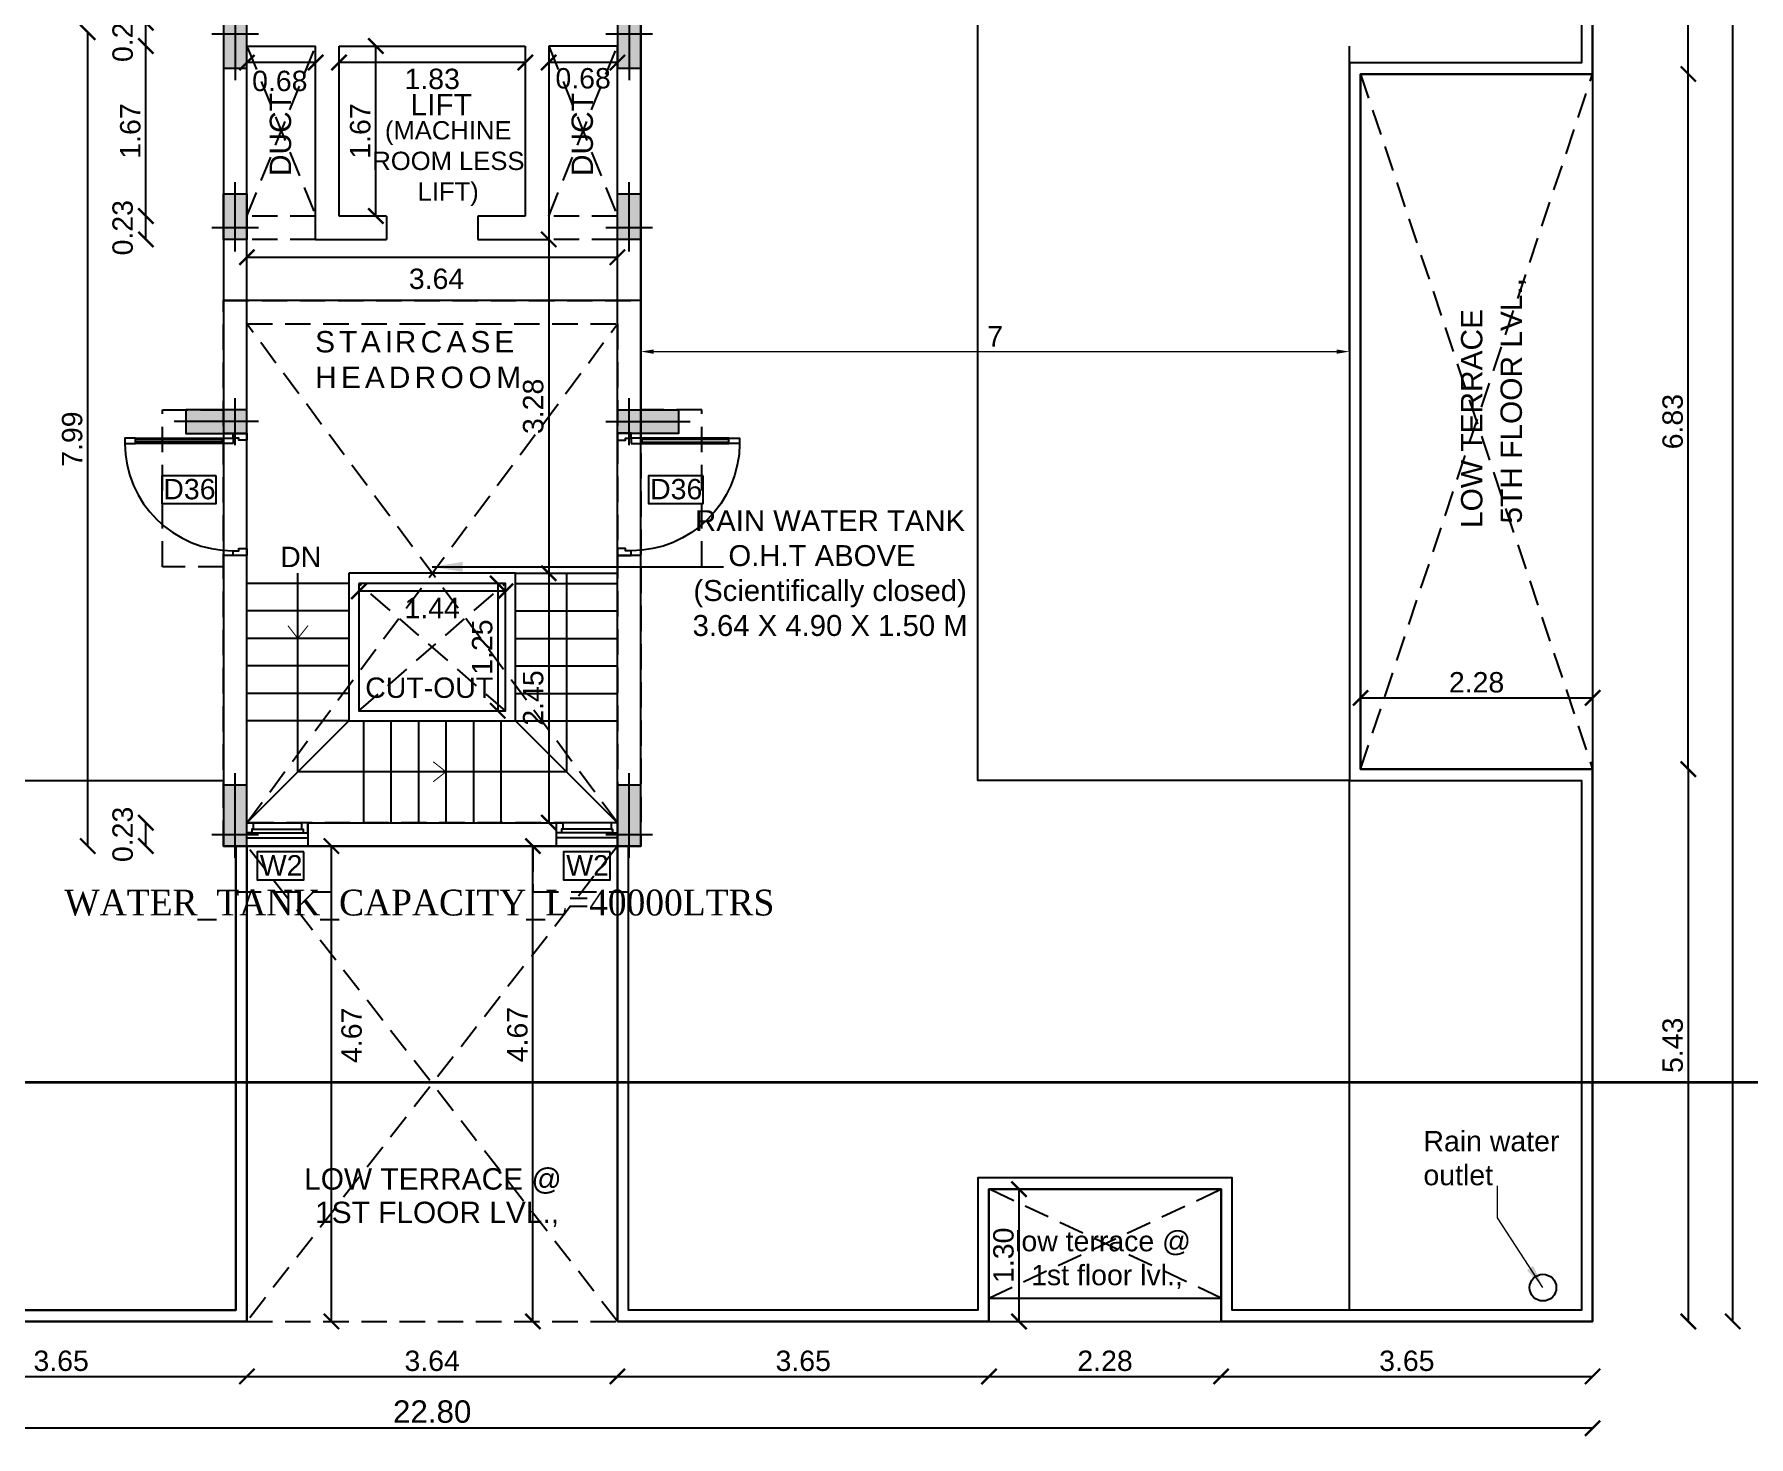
# Model space of a CAD drawing. Header units: metres. Extents: x 2130 to 3135, y 5414 to 5819.
# Drawn here: x 2944.64 to 2961.49, y 5612.15 to 5625.93 of the extents above; entities that cross this region are included whole.
import ezdxf
from ezdxf.enums import TextEntityAlignment as Align

# ---------------------------------------------------------------- set-up
doc = ezdxf.new("R2010")
doc.units = ezdxf.units.M
doc.header["$MEASUREMENT"] = 0
doc.header["$PDMODE"] = 34
doc.linetypes.add('HIDDEN', pattern=[0.375, 0.25, -0.125])
doc.linetypes.add('PHANTOM2', pattern=[1.25, 0.625, -0.125, 0.125, -0.125, 0.125, -0.125])
doc.layers.get('0').update_dxf_attribs({"lineweight": 18})
doc.layers.get('Defpoints').update_dxf_attribs({"lineweight": 18})
for name, color, linetype in [('BLK_1_FLR_6_ROOF_AREA', 54, 'Continuous'), ('BLK_1_STAIR_HEADROOM', 55, 'Continuous'), ('BLK_1_TERRACESERVICE_UTILITYDISTANCE', 1, 'Continuous'), ('col', 1, 'Continuous'), ('DIM', 8, 'Continuous'), ('JD', 3, 'Continuous'), ('SOLAR_PANEL', 3, 'Continuous'), ('TANK', 172, 'HIDDEN'), ('WALL', 2, 'Continuous'), ('WATER_TANK_CALCULATION', 150, 'Continuous'), ('WIN', 5, 'Continuous')]:
    doc.layers.add(name, color=color, linetype=linetype)
doc.layers.add('text', color=7, linetype='Continuous', lineweight=25)
doc.styles.add('A1', font='arial.ttf')
doc.styles.add('ED', font='romantic.ttf', dxfattribs={"width": 0.96})
doc.styles.add('R1', font='arial.ttf')
doc.styles.get("Standard").update_dxf_attribs({"font": 'arial.ttf'})
doc.dimstyles.new('DIM-CMDA', dxfattribs={"dimtxt": 0.2, "dimasz": 0.15, "dimexe": 0.05, "dimexo": 0.0625, "dimgap": 0.05, "dimtad": 1, "dimzin": 1, "dimdsep": 46, "dimtxsty": 'R1', "dimblk": 'ARCHTICK', "dimcen": 0.09, "dimse1": 1, "dimse2": 1, "dimclrd": 8, "dimclre": 8, "dimadec": 0, "dimazin": 0, "dimtm": 1e-09, "dimtfac": 1, "dimtofl": 0, "dimtmove": 2, "dimatfit": 3, "dimfxl": 0, "dimtolj": 1, "dimtzin": 0, "dimlwd": -1, "dimlwe": -1, "dimarcsym": 0})
doc.dimstyles.get("Standard").update_dxf_attribs({"dimtxt": 0.2, "dimasz": 0.125, "dimexe": 3, "dimexo": 6, "dimgap": 0.05, "dimtad": 1, "dimdec": 1, "dimzin": 11, "dimdsep": 46, "dimtxsty": 'Standard', "dimcen": 2.5, "dimdle": 3, "dimclrd": 4, "dimclre": 8, "dimclrt": 1, "dimadec": 0, "dimazin": 0, "dimtfac": 0.5, "dimtdec": 1, "dimtix": 1, "dimtmove": 0, "dimatfit": 3, "dimfxl": 0, "dimlwd": 15, "dimarcsym": 0})

# ---------------------------------------------------------------- blocks, each defined once
blk = doc.blocks.new('A$C1E3E09E3')
at = {"layer": 'WIN'}
for p, q in [((0, 0.6), (0, 0)), ((0.05, 0.551), (0.05, 0.049)), ((0.087, 0.537), (0.087, 0.063)), ((0.15, 0.537), (0.15, 0.063))]:
    blk.add_line(p, q, dxfattribs=at)
at = {"layer": 'WIN', "color": 9}
for points in [[(0.05, 0.551), (0.05, 0.6), (0.15, 0.6), (0.15, 0.537), (0.087, 0.537), (0.087, 0.551), (0.05, 0.551)], [(0.05, 0.049), (0.05, 0), (0.15, 0), (0.15, 0.063), (0.087, 0.063), (0.087, 0.049), (0.05, 0.049)]]:
    blk.add_lwpolyline(points, dxfattribs=at)
blk = doc.blocks.new('230x600')
blk.add_hatch(color=0).paths.add_polyline_path([(1593.962, -175.039), (1594.192, -175.039), (1594.192, -175.639), (1593.962, -175.639)])
at = {"color": 0}
for p, q in [((1594.077, -174.924), (1594.077, -175.754)), ((1593.847, -175.154), (1594.307, -175.154))]:
    blk.add_line(p, q, dxfattribs=at)
blk.add_lwpolyline([(1593.962, -175.039), (1594.192, -175.039), (1594.192, -175.639), (1593.962, -175.639)], close=True, dxfattribs=at)
blk = doc.blocks.new('230x450')
blk.add_hatch(color=0).paths.add_polyline_path([(1594.873, -175.039), (1595.103, -175.039), (1595.103, -175.489), (1594.873, -175.489)])
at = {"color": 0}
for p, q in [((1594.988, -174.924), (1594.988, -175.604)), ((1594.758, -175.154), (1595.218, -175.154))]:
    blk.add_line(p, q, dxfattribs=at)
blk.add_lwpolyline([(1594.873, -175.039), (1595.103, -175.039), (1595.103, -175.489), (1594.873, -175.489)], close=True, dxfattribs=at)
blk = doc.blocks.new('A$C184E58E8')
for points in [[(825, 900), (825, 820), (865, 820), (865, 900)], [(825, 180), (825, 820), (865, 820), (865, 180)], [(835, 180), (835, 820), (855, 820), (855, 180)], [(825, 100), (825, 180), (865, 180), (865, 100)], [(35, 100), (35, 60), (50, 60), (50, 50), (50, 0), (0, 0), (0, 100)], [(865, 100), (900, 100), (900, 0), (850, 0), (850, 50), (850, 60), (865, 60)]]:
    blk.add_lwpolyline(points, close=True)
blk.add_arc((830, 105), 795, 90.3603, 180.3603)
blk = doc.blocks.new('MD')
at = {"layer": 'WIN'}
blk.add_line((-132.867, 1580.561), (-133.927, 1580.561), dxfattribs=at)
at = {"layer": 'WIN', "xscale": -0.0011777777776842, "yscale": 0.0011777777776842, "zscale": 0.0011777777776842}
blk.add_blockref('A$C184E58E8', (-132.867, 1580.561), dxfattribs=at)
blk = doc.blocks.new('_ArchTick')
at = {"color": 0, "linetype": 'ByBlock', "const_width": 0.15}
blk.add_lwpolyline([(-0.5, -0.5), (0.5, 0.5)], dxfattribs=at)
blk = doc.blocks.new('*D421')
at = {"layer": 'Defpoints', "color": 0}
for p in [(2946.732, 5614.036), (2943.082, 5613.937), (2946.732, 5612.747)]:
    blk.add_point(p, dxfattribs=at)
at = {"layer": 'DIM', "color": 8}
blk.add_line((2943.082, 5612.747), (2946.732, 5612.747), dxfattribs=at)
at = {"layer": 'DIM', "color": 8, "xscale": 0.15, "yscale": 0.15, "zscale": 0.15, "rotation": 180}
blk.add_blockref('_ArchTick', (2943.082, 5612.747), dxfattribs=at)
at = {"layer": 'DIM', "color": 8, "xscale": 0.15, "yscale": 0.15, "zscale": 0.15}
blk.add_blockref('_ArchTick', (2946.732, 5612.747), dxfattribs=at)
at = {"layer": 'DIM', "color": 4, "insert": (2944.907, 5612.899), "char_height": 0.2, "attachment_point": 5, "style": 'R1'}
blk.add_mtext('\\A1;3.65', dxfattribs=at)
blk = doc.blocks.new('*D422')
at = {"layer": 'Defpoints', "color": 0}
for p in [(2950.372, 5614.129), (2946.732, 5614.036), (2950.372, 5612.747)]:
    blk.add_point(p, dxfattribs=at)
at = {"layer": 'DIM', "color": 8}
blk.add_line((2946.732, 5612.747), (2950.372, 5612.747), dxfattribs=at)
at = {"layer": 'DIM', "color": 8, "xscale": 0.15, "yscale": 0.15, "zscale": 0.15, "rotation": 180}
blk.add_blockref('_ArchTick', (2946.732, 5612.747), dxfattribs=at)
at = {"layer": 'DIM', "color": 8, "xscale": 0.15, "yscale": 0.15, "zscale": 0.15}
blk.add_blockref('_ArchTick', (2950.372, 5612.747), dxfattribs=at)
at = {"layer": 'DIM', "color": 4, "insert": (2948.552, 5612.899), "char_height": 0.2, "attachment_point": 5, "style": 'R1'}
blk.add_mtext('\\A1;3.64', dxfattribs=at)
blk = doc.blocks.new('*D423')
at = {"layer": 'Defpoints', "color": 0}
for p in [(2950.372, 5614.129), (2954.022, 5613.824), (2954.022, 5612.747)]:
    blk.add_point(p, dxfattribs=at)
at = {"layer": 'DIM', "color": 8}
blk.add_line((2950.372, 5612.747), (2954.022, 5612.747), dxfattribs=at)
at = {"layer": 'DIM', "color": 8, "xscale": 0.15, "yscale": 0.15, "zscale": 0.15, "rotation": 180}
blk.add_blockref('_ArchTick', (2950.372, 5612.747), dxfattribs=at)
at = {"layer": 'DIM', "color": 8, "xscale": 0.15, "yscale": 0.15, "zscale": 0.15}
blk.add_blockref('_ArchTick', (2954.022, 5612.747), dxfattribs=at)
at = {"layer": 'DIM', "color": 4, "insert": (2952.197, 5612.899), "char_height": 0.2, "attachment_point": 5, "style": 'R1'}
blk.add_mtext('\\A1;3.65', dxfattribs=at)
blk = doc.blocks.new('*D424')
at = {"layer": 'Defpoints', "color": 0}
for p in [(2954.022, 5613.824), (2956.302, 5613.765), (2956.302, 5612.747)]:
    blk.add_point(p, dxfattribs=at)
at = {"layer": 'DIM', "color": 8}
blk.add_line((2954.022, 5612.747), (2956.302, 5612.747), dxfattribs=at)
at = {"layer": 'DIM', "color": 8, "xscale": 0.15, "yscale": 0.15, "zscale": 0.15, "rotation": 180}
blk.add_blockref('_ArchTick', (2954.022, 5612.747), dxfattribs=at)
at = {"layer": 'DIM', "color": 8, "xscale": 0.15, "yscale": 0.15, "zscale": 0.15}
blk.add_blockref('_ArchTick', (2956.302, 5612.747), dxfattribs=at)
at = {"layer": 'DIM', "color": 4, "insert": (2955.162, 5612.899), "char_height": 0.2, "attachment_point": 5, "style": 'R1'}
blk.add_mtext('\\A1;2.28', dxfattribs=at)
blk = doc.blocks.new('*D425')
at = {"layer": 'Defpoints', "color": 0}
for p in [(2959.952, 5613.808), (2956.302, 5613.765), (2959.952, 5612.747)]:
    blk.add_point(p, dxfattribs=at)
at = {"layer": 'DIM', "color": 8}
blk.add_line((2956.302, 5612.747), (2959.952, 5612.747), dxfattribs=at)
at = {"layer": 'DIM', "color": 8, "xscale": 0.15, "yscale": 0.15, "zscale": 0.15, "rotation": 180}
blk.add_blockref('_ArchTick', (2956.302, 5612.747), dxfattribs=at)
at = {"layer": 'DIM', "color": 8, "xscale": 0.15, "yscale": 0.15, "zscale": 0.15}
blk.add_blockref('_ArchTick', (2959.952, 5612.747), dxfattribs=at)
at = {"layer": 'DIM', "color": 4, "insert": (2958.127, 5612.899), "char_height": 0.2, "attachment_point": 5, "style": 'R1'}
blk.add_mtext('\\A1;3.65', dxfattribs=at)
blk = doc.blocks.new('*D426')
at = {"layer": 'Defpoints', "color": 0}
for p in [(2937.152, 5614.032), (2959.952, 5613.808), (2937.152, 5612.237)]:
    blk.add_point(p, dxfattribs=at)
at = {"layer": 'DIM', "color": 8}
blk.add_line((2959.952, 5612.237), (2937.152, 5612.237), dxfattribs=at)
at = {"layer": 'DIM', "color": 8, "xscale": 0.15, "yscale": 0.15, "zscale": 0.15, "rotation": 180}
blk.add_blockref('_ArchTick', (2937.152, 5612.237), dxfattribs=at)
at = {"layer": 'DIM', "color": 8, "xscale": 0.15, "yscale": 0.15, "zscale": 0.15}
blk.add_blockref('_ArchTick', (2959.952, 5612.237), dxfattribs=at)
at = {"layer": 'DIM', "color": 2, "insert": (2948.552, 5612.4), "char_height": 0.22, "attachment_point": 5, "style": 'R1'}
blk.add_mtext('\\A1;22.80', dxfattribs=at)
blk = doc.blocks.new('*D431')
at = {"layer": 'Defpoints', "color": 0}
for p in [(2947.562, 5617.957), (2947.814, 5617.957), (2947.814, 5613.287)]:
    blk.add_point(p, dxfattribs=at)
at = {"layer": 'DIM', "color": 8}
blk.add_line((2947.562, 5613.287), (2947.562, 5617.957), dxfattribs=at)
at = {"layer": 'DIM', "color": 8, "xscale": 0.15, "yscale": 0.15, "zscale": 0.15}
for p, rotation in [((2947.562, 5617.957), 90), ((2947.562, 5613.287), 270)]:
    blk.add_blockref('_ArchTick', p, dxfattribs=dict(at, rotation=rotation))
at = {"layer": 'DIM', "color": 0, "insert": (2947.761, 5616.098), "char_height": 0.2, "attachment_point": 5, "rotation": 90, "style": 'R1'}
blk.add_mtext('\\A1;4.67', dxfattribs=at)
blk = doc.blocks.new('*D432')
at = {"layer": 'Defpoints', "color": 0}
for p in [(2949.25, 5617.957), (2949.542, 5617.957), (2950.98, 5613.287)]:
    blk.add_point(p, dxfattribs=at)
at = {"layer": 'DIM', "color": 8}
blk.add_line((2949.542, 5613.287), (2949.542, 5617.957), dxfattribs=at)
at = {"layer": 'DIM', "color": 8, "xscale": 0.15, "yscale": 0.15, "zscale": 0.15}
for p, rotation in [((2949.542, 5617.957), 90), ((2949.542, 5613.287), 270)]:
    blk.add_blockref('_ArchTick', p, dxfattribs=dict(at, rotation=rotation))
at = {"layer": 'DIM', "color": 0, "insert": (2949.39, 5616.105), "char_height": 0.2, "attachment_point": 5, "rotation": 90, "style": 'R1'}
blk.add_mtext('\\A1;4.67', dxfattribs=at)
blk = doc.blocks.new('*D445')
at = {"layer": 'Defpoints', "color": 0}
for p in [(2958.987, 5618.712), (2959.345, 5613.287), (2960.892, 5613.287)]:
    blk.add_point(p, dxfattribs=at)
at = {"layer": 'DIM', "color": 8}
blk.add_line((2960.892, 5618.712), (2960.892, 5613.287), dxfattribs=at)
at = {"layer": 'DIM', "color": 8, "xscale": 0.15, "yscale": 0.15, "zscale": 0.15}
for p, rotation in [((2960.892, 5618.712), 90), ((2960.892, 5613.287), 270)]:
    blk.add_blockref('_ArchTick', p, dxfattribs=dict(at, rotation=rotation))
at = {"layer": 'DIM', "color": 4, "insert": (2960.739, 5616), "char_height": 0.2, "attachment_point": 5, "rotation": 90, "style": 'R1'}
blk.add_mtext('\\A1;5.43', dxfattribs=at)
blk = doc.blocks.new('*D446')
at = {"layer": 'Defpoints', "color": 0}
for p in [(2959.248, 5649.267), (2961.329, 5649.267), (2959.345, 5613.287)]:
    blk.add_point(p, dxfattribs=at)
at = {"layer": 'DIM', "color": 8}
blk.add_line((2961.329, 5613.287), (2961.329, 5649.267), dxfattribs=at)
at = {"layer": 'DIM', "color": 8, "xscale": 0.15, "yscale": 0.15, "zscale": 0.15}
for p, rotation in [((2961.329, 5649.267), 90), ((2961.329, 5613.287), 270)]:
    blk.add_blockref('_ArchTick', p, dxfattribs=dict(at, rotation=rotation))
at = {"layer": 'DIM', "color": 2, "insert": (2961.167, 5631.277), "char_height": 0.22, "attachment_point": 5, "rotation": 90, "style": 'R1'}
blk.add_mtext('\\A1;35.98', dxfattribs=at)
blk = doc.blocks.new('*D447')
at = {"layer": 'Defpoints', "color": 0}
for p in [(2959.284, 5625.542), (2960.892, 5625.542), (2958.987, 5618.712)]:
    blk.add_point(p, dxfattribs=at)
at = {"layer": 'DIM', "color": 8}
blk.add_line((2960.892, 5618.712), (2960.892, 5625.542), dxfattribs=at)
at = {"layer": 'DIM', "color": 8, "xscale": 0.15, "yscale": 0.15, "zscale": 0.15}
for p, rotation in [((2960.892, 5625.542), 90), ((2960.892, 5618.712), 270)]:
    blk.add_blockref('_ArchTick', p, dxfattribs=dict(at, rotation=rotation))
at = {"layer": 'DIM', "color": 4, "insert": (2960.739, 5622.127), "char_height": 0.2, "attachment_point": 5, "rotation": 90, "style": 'R1'}
blk.add_mtext('\\A1;6.83', dxfattribs=at)
blk = doc.blocks.new('*D448')
at = {"layer": 'Defpoints', "color": 0}
for p in [(2957.449, 5630.667), (2960.892, 5630.667), (2959.136, 5625.542)]:
    blk.add_point(p, dxfattribs=at)
at = {"layer": 'DIM', "color": 8}
blk.add_line((2960.892, 5625.542), (2960.892, 5630.667), dxfattribs=at)
at = {"layer": 'DIM', "color": 8, "xscale": 0.15, "yscale": 0.15, "zscale": 0.15}
for p, rotation in [((2960.892, 5630.667), 90), ((2960.892, 5625.542), 270)]:
    blk.add_blockref('_ArchTick', p, dxfattribs=dict(at, rotation=rotation))
at = {"layer": 'DIM', "color": 4, "insert": (2960.739, 5628.105), "char_height": 0.2, "attachment_point": 5, "rotation": 90, "style": 'R1'}
blk.add_mtext('\\A1;5.13', dxfattribs=at)
blk = doc.blocks.new('*D454')
at = {"layer": 'Defpoints', "color": 0}
for p in [(2954.197, 5614.587), (2954.317, 5614.587), (2954.197, 5613.287)]:
    blk.add_point(p, dxfattribs=at)
at = {"layer": 'DIM', "color": 8}
blk.add_line((2954.317, 5613.287), (2954.317, 5614.587), dxfattribs=at)
at = {"layer": 'DIM', "color": 8, "xscale": 0.15, "yscale": 0.15, "zscale": 0.15}
for p, rotation in [((2954.317, 5614.587), 90), ((2954.317, 5613.287), 270)]:
    blk.add_blockref('_ArchTick', p, dxfattribs=dict(at, rotation=rotation))
at = {"layer": 'DIM', "color": 0, "insert": (2954.165, 5613.937), "char_height": 0.2, "attachment_point": 5, "rotation": 90, "style": 'R1'}
blk.add_mtext('\\A1;1.30', dxfattribs=at)
blk = doc.blocks.new('*D730')
at = {"layer": 'Defpoints', "color": 0}
for p in [(2959.952, 5619.413), (2957.672, 5618.712), (2959.952, 5618.712)]:
    blk.add_point(p, dxfattribs=at)
at = {"layer": 'DIM', "color": 8}
blk.add_line((2957.672, 5619.413), (2959.952, 5619.413), dxfattribs=at)
at = {"layer": 'DIM', "color": 8, "xscale": 0.15, "yscale": 0.15, "zscale": 0.15, "rotation": 180}
blk.add_blockref('_ArchTick', (2957.672, 5619.413), dxfattribs=at)
at = {"layer": 'DIM', "color": 8, "xscale": 0.15, "yscale": 0.15, "zscale": 0.15}
blk.add_blockref('_ArchTick', (2959.952, 5619.413), dxfattribs=at)
at = {"layer": 'DIM', "color": 0, "insert": (2958.812, 5619.565), "char_height": 0.2, "attachment_point": 5, "style": 'R1'}
blk.add_mtext('\\A1;2.28', dxfattribs=at)
blk = doc.blocks.new('*D464')
at = {"layer": 'Defpoints', "color": 0}
for p in [(2947.637, 5625.817), (2949.467, 5625.817), (2947.637, 5625.655)]:
    blk.add_point(p, dxfattribs=at)
at = {"layer": 'DIM', "color": 8}
blk.add_line((2949.467, 5625.655), (2947.637, 5625.655), dxfattribs=at)
at = {"layer": 'DIM', "color": 8, "xscale": 0.15, "yscale": 0.15, "zscale": 0.15, "rotation": 180}
blk.add_blockref('_ArchTick', (2947.637, 5625.655), dxfattribs=at)
at = {"layer": 'DIM', "color": 8, "xscale": 0.15, "yscale": 0.15, "zscale": 0.15}
blk.add_blockref('_ArchTick', (2949.467, 5625.655), dxfattribs=at)
at = {"layer": 'DIM', "color": 0, "insert": (2948.552, 5625.493), "char_height": 0.2, "attachment_point": 5, "style": 'R1'}
blk.add_mtext('\\A1;1.83', dxfattribs=at)
blk = doc.blocks.new('*D465')
at = {"layer": 'Defpoints', "color": 0}
for p in [(2946.732, 5625.817), (2947.407, 5625.817), (2946.732, 5625.655)]:
    blk.add_point(p, dxfattribs=at)
at = {"layer": 'DIM', "color": 8}
blk.add_line((2947.407, 5625.655), (2946.732, 5625.655), dxfattribs=at)
at = {"layer": 'DIM', "color": 8, "xscale": 0.15, "yscale": 0.15, "zscale": 0.15, "rotation": 180}
blk.add_blockref('_ArchTick', (2946.732, 5625.655), dxfattribs=at)
at = {"layer": 'DIM', "color": 8, "xscale": 0.15, "yscale": 0.15, "zscale": 0.15}
blk.add_blockref('_ArchTick', (2947.407, 5625.655), dxfattribs=at)
at = {"layer": 'DIM', "color": 0, "insert": (2947.055, 5625.473), "char_height": 0.2, "attachment_point": 5, "style": 'R1'}
blk.add_mtext('\\A1;0.68', dxfattribs=at)
blk = doc.blocks.new('*D466')
at = {"layer": 'Defpoints', "color": 0}
for p in [(2947.637, 5625.817), (2947.998, 5625.817), (2947.637, 5624.147)]:
    blk.add_point(p, dxfattribs=at)
at = {"layer": 'DIM', "color": 8}
blk.add_line((2947.998, 5624.147), (2947.998, 5625.817), dxfattribs=at)
at = {"layer": 'DIM', "color": 8, "xscale": 0.15, "yscale": 0.15, "zscale": 0.15}
for p, rotation in [((2947.998, 5625.817), 90), ((2947.998, 5624.147), 270)]:
    blk.add_blockref('_ArchTick', p, dxfattribs=dict(at, rotation=rotation))
at = {"layer": 'DIM', "color": 0, "insert": (2947.846, 5624.982), "char_height": 0.2, "attachment_point": 5, "rotation": 90, "style": 'R1'}
blk.add_mtext('\\A1;1.67', dxfattribs=at)
blk = doc.blocks.new('*D467')
at = {"layer": 'Defpoints', "color": 0}
for p in [(2949.697, 5625.817), (2950.372, 5625.817), (2949.697, 5625.655)]:
    blk.add_point(p, dxfattribs=at)
at = {"layer": 'DIM', "color": 8}
blk.add_line((2950.372, 5625.655), (2949.697, 5625.655), dxfattribs=at)
at = {"layer": 'DIM', "color": 8, "xscale": 0.15, "yscale": 0.15, "zscale": 0.15, "rotation": 180}
blk.add_blockref('_ArchTick', (2949.697, 5625.655), dxfattribs=at)
at = {"layer": 'DIM', "color": 8, "xscale": 0.15, "yscale": 0.15, "zscale": 0.15}
blk.add_blockref('_ArchTick', (2950.372, 5625.655), dxfattribs=at)
at = {"layer": 'DIM', "color": 0, "insert": (2950.035, 5625.499), "char_height": 0.2, "attachment_point": 5, "style": 'R1'}
blk.add_mtext('\\A1;0.68', dxfattribs=at)
blk = doc.blocks.new('*D468')
at = {"layer": 'Defpoints', "color": 0}
for p in [(2950.372, 5623.742), (2946.732, 5623.613), (2950.372, 5623.573)]:
    blk.add_point(p, dxfattribs=at)
at = {"layer": 'DIM', "color": 8}
blk.add_line((2946.732, 5623.742), (2950.372, 5623.742), dxfattribs=at)
at = {"layer": 'DIM', "color": 8, "xscale": 0.15, "yscale": 0.15, "zscale": 0.15, "rotation": 180}
blk.add_blockref('_ArchTick', (2946.732, 5623.742), dxfattribs=at)
at = {"layer": 'DIM', "color": 8, "xscale": 0.15, "yscale": 0.15, "zscale": 0.15}
blk.add_blockref('_ArchTick', (2950.372, 5623.742), dxfattribs=at)
at = {"layer": 'DIM', "color": 0, "insert": (2948.595, 5623.529), "char_height": 0.2, "attachment_point": 5, "style": 'R1'}
blk.add_mtext('\\A1;3.64', dxfattribs=at)
blk = doc.blocks.new('*D469')
at = {"layer": 'Defpoints', "color": 0}
for p in [(2949.35, 5623.917), (2949.35, 5620.637), (2949.697, 5620.637)]:
    blk.add_point(p, dxfattribs=at)
at = {"layer": 'DIM', "color": 8}
blk.add_line((2949.697, 5623.917), (2949.697, 5620.637), dxfattribs=at)
at = {"layer": 'DIM', "color": 8, "xscale": 0.15, "yscale": 0.15, "zscale": 0.15}
for p, rotation in [((2949.697, 5623.917), 90), ((2949.697, 5620.637), 270)]:
    blk.add_blockref('_ArchTick', p, dxfattribs=dict(at, rotation=rotation))
at = {"layer": 'DIM', "color": 0, "insert": (2949.545, 5622.277), "char_height": 0.2, "attachment_point": 5, "rotation": 90, "style": 'R1'}
blk.add_mtext('\\A1;3.28', dxfattribs=at)
blk = doc.blocks.new('*D470')
at = {"layer": 'Defpoints', "color": 0}
for p in [(2949.372, 5620.637), (2949.372, 5618.187), (2949.697, 5618.187)]:
    blk.add_point(p, dxfattribs=at)
at = {"layer": 'DIM', "color": 8}
blk.add_line((2949.697, 5620.637), (2949.697, 5618.187), dxfattribs=at)
at = {"layer": 'DIM', "color": 8, "xscale": 0.15, "yscale": 0.15, "zscale": 0.15}
for p, rotation in [((2949.697, 5620.637), 90), ((2949.697, 5618.187), 270)]:
    blk.add_blockref('_ArchTick', p, dxfattribs=dict(at, rotation=rotation))
at = {"layer": 'DIM', "color": 0, "insert": (2949.545, 5619.412), "char_height": 0.2, "attachment_point": 5, "rotation": 90, "style": 'R1'}
blk.add_mtext('\\A1;2.45', dxfattribs=at)
blk = doc.blocks.new('*D471')
at = {"layer": 'Defpoints', "color": 0}
for p in [(2947.832, 5620.537), (2949.272, 5620.537), (2947.832, 5620.46)]:
    blk.add_point(p, dxfattribs=at)
at = {"layer": 'DIM', "color": 8}
blk.add_line((2949.272, 5620.46), (2947.832, 5620.46), dxfattribs=at)
at = {"layer": 'DIM', "color": 8, "xscale": 0.15, "yscale": 0.15, "zscale": 0.15, "rotation": 180}
blk.add_blockref('_ArchTick', (2947.832, 5620.46), dxfattribs=at)
at = {"layer": 'DIM', "color": 8, "xscale": 0.15, "yscale": 0.15, "zscale": 0.15}
blk.add_blockref('_ArchTick', (2949.272, 5620.46), dxfattribs=at)
at = {"layer": 'DIM', "color": 0, "insert": (2948.552, 5620.296), "char_height": 0.2, "attachment_point": 5, "style": 'R1'}
blk.add_mtext('\\A1;1.44', dxfattribs=at)
blk = doc.blocks.new('*D472')
at = {"layer": 'Defpoints', "color": 0}
for p in [(2949.272, 5620.537), (2949.196, 5619.287), (2949.272, 5619.287)]:
    blk.add_point(p, dxfattribs=at)
at = {"layer": 'DIM', "color": 8}
blk.add_line((2949.196, 5620.537), (2949.196, 5619.287), dxfattribs=at)
at = {"layer": 'DIM', "color": 8, "xscale": 0.15, "yscale": 0.15, "zscale": 0.15}
for p, rotation in [((2949.196, 5620.537), 90), ((2949.196, 5619.287), 270)]:
    blk.add_blockref('_ArchTick', p, dxfattribs=dict(at, rotation=rotation))
at = {"layer": 'DIM', "color": 0, "insert": (2949.044, 5619.912), "char_height": 0.2, "attachment_point": 5, "rotation": 90, "style": 'R1'}
blk.add_mtext('\\A1;1.25', dxfattribs=at)
blk = doc.blocks.new('*D746')
at = {"layer": 'Defpoints', "color": 0}
for p in [(2945.739, 5618.187), (2948.042, 5618.187), (2948.042, 5617.957)]:
    blk.add_point(p, dxfattribs=at)
at = {"layer": 'DIM', "color": 8}
blk.add_line((2945.739, 5617.957), (2945.739, 5618.187), dxfattribs=at)
at = {"layer": 'DIM', "color": 8, "xscale": 0.15, "yscale": 0.15, "zscale": 0.15}
for p, rotation in [((2945.739, 5618.187), 90), ((2945.739, 5617.957), 270)]:
    blk.add_blockref('_ArchTick', p, dxfattribs=dict(at, rotation=rotation))
at = {"layer": 'DIM', "color": 0, "insert": (2945.512, 5618.072), "char_height": 0.2, "attachment_point": 5, "rotation": 90, "style": 'R1'}
blk.add_mtext('\\A1;0.23', dxfattribs=at)
blk = doc.blocks.new('*D747')
at = {"layer": 'Defpoints', "color": 0}
for p in [(2945.739, 5624.147), (2947.805, 5624.147), (2947.808, 5623.917)]:
    blk.add_point(p, dxfattribs=at)
at = {"layer": 'DIM', "color": 8}
blk.add_line((2945.739, 5623.917), (2945.739, 5624.147), dxfattribs=at)
at = {"layer": 'DIM', "color": 8, "xscale": 0.15, "yscale": 0.15, "zscale": 0.15}
for p, rotation in [((2945.739, 5624.147), 90), ((2945.739, 5623.917), 270)]:
    blk.add_blockref('_ArchTick', p, dxfattribs=dict(at, rotation=rotation))
at = {"layer": 'DIM', "color": 0, "insert": (2945.512, 5624.032), "char_height": 0.2, "attachment_point": 5, "rotation": 90, "style": 'R1'}
blk.add_mtext('\\A1;0.23', dxfattribs=at)
blk = doc.blocks.new('*D748')
at = {"layer": 'Defpoints', "color": 0}
for p in [(2945.739, 5625.817), (2947.804, 5625.817), (2947.805, 5624.147)]:
    blk.add_point(p, dxfattribs=at)
at = {"layer": 'DIM', "color": 8}
blk.add_line((2945.739, 5624.147), (2945.739, 5625.817), dxfattribs=at)
at = {"layer": 'DIM', "color": 8, "xscale": 0.15, "yscale": 0.15, "zscale": 0.15}
for p, rotation in [((2945.739, 5625.817), 90), ((2945.739, 5624.147), 270)]:
    blk.add_blockref('_ArchTick', p, dxfattribs=dict(at, rotation=rotation))
at = {"layer": 'DIM', "color": 0, "insert": (2945.587, 5624.982), "char_height": 0.2, "attachment_point": 5, "rotation": 90, "style": 'R1'}
blk.add_mtext('\\A1;1.67', dxfattribs=at)
blk = doc.blocks.new('*D749')
at = {"layer": 'Defpoints', "color": 0}
for p in [(2945.739, 5626.047), (2947.8, 5626.047), (2947.804, 5625.817)]:
    blk.add_point(p, dxfattribs=at)
at = {"layer": 'DIM', "color": 8}
blk.add_line((2945.739, 5625.817), (2945.739, 5626.047), dxfattribs=at)
at = {"layer": 'DIM', "color": 8, "xscale": 0.15, "yscale": 0.15, "zscale": 0.15}
for p, rotation in [((2945.739, 5626.047), 90), ((2945.739, 5625.817), 270)]:
    blk.add_blockref('_ArchTick', p, dxfattribs=dict(at, rotation=rotation))
at = {"layer": 'DIM', "color": 0, "insert": (2945.512, 5625.932), "char_height": 0.2, "attachment_point": 5, "rotation": 90, "style": 'R1'}
blk.add_mtext('\\A1;0.23', dxfattribs=at)
blk = doc.blocks.new('*D781')
at = {"layer": 'Defpoints', "color": 0}
for p in [(2945.168, 5625.952), (2948.871, 5625.952), (2948.871, 5617.957)]:
    blk.add_point(p, dxfattribs=at)
at = {"layer": 'DIM', "color": 8}
blk.add_line((2945.168, 5617.957), (2945.168, 5625.952), dxfattribs=at)
at = {"layer": 'DIM', "color": 8, "xscale": 0.15, "yscale": 0.15, "zscale": 0.15}
for p, rotation in [((2945.168, 5625.952), 90), ((2945.168, 5617.957), 270)]:
    blk.add_blockref('_ArchTick', p, dxfattribs=dict(at, rotation=rotation))
at = {"layer": 'DIM', "color": 0, "insert": (2945.016, 5621.955), "char_height": 0.2, "attachment_point": 5, "rotation": 90, "style": 'R1'}
blk.add_mtext('\\A1;7.99', dxfattribs=at)
blk = doc.blocks.new('*D517')
at = {"layer": 'BLK_1_TERRACESERVICE_UTILITYDISTANCE', "color": 8, "lineweight": -2}
for p, q in [((2950.602, 5622.815), (2950.602, 5625.815)), ((2957.562, 5622.815), (2957.562, 5625.815))]:
    blk.add_line(p, q, dxfattribs=at)
at = {"layer": 'BLK_1_TERRACESERVICE_UTILITYDISTANCE', "color": 4, "lineweight": 15}
blk.add_line((2950.727, 5622.815), (2957.437, 5622.815), dxfattribs=at)
at = {"layer": 'BLK_1_TERRACESERVICE_UTILITYDISTANCE', "color": 4}
for points in [[(2950.727, 5622.836), (2950.727, 5622.794), (2950.602, 5622.815)], [(2957.437, 5622.836), (2957.437, 5622.794), (2957.562, 5622.815)]]:
    blk.add_solid(points, dxfattribs=at)
at = {"layer": 'Defpoints', "color": 0}
for p in [(2950.602, 5622.796), (2957.562, 5622.815), (2957.562, 5622.796)]:
    blk.add_point(p, dxfattribs=at)
at = {"layer": 'BLK_1_TERRACESERVICE_UTILITYDISTANCE', "color": 1, "insert": (2954.082, 5622.965), "char_height": 0.2, "attachment_point": 5}
blk.add_mtext('7', dxfattribs=at)

msp = doc.modelspace()

# ---------------------------------------------------------------- linework, layer by layer
at = {"layer": 'BLK_1_FLR_6_ROOF_AREA'}
msp.add_lwpolyline([(2959.952, 5637.012), (2959.952, 5631.887), (2956.302, 5631.887), (2956.302, 5632.887), (2954.022, 5632.887), (2954.022, 5629.667), (2956.302, 5629.667), (2956.302, 5630.667), (2959.952, 5630.667), (2959.952, 5625.542), (2957.672, 5625.542), (2957.672, 5618.712), (2959.952, 5618.712), (2959.952, 5613.287), (2956.302, 5613.287), (2956.302, 5614.587), (2954.022, 5614.587), (2954.022, 5613.287), (2950.372, 5613.287), (2950.372, 5617.957), (2946.732, 5617.957), (2946.732, 5613.287), (2943.082, 5613.287)], dxfattribs=at)
at = {"layer": 'BLK_1_STAIR_HEADROOM'}
msp.add_lwpolyline([(2946.502, 5617.957), (2950.602, 5617.957), (2950.602, 5626.047), (2946.502, 5626.047)], close=True, dxfattribs=at)
at = {"layer": 'JD', "color": 8}
for points in [[(2946.431, 5621.596), (2945.896, 5621.596), (2945.896, 5621.323), (2946.431, 5621.323)], [(2951.213, 5621.596), (2950.678, 5621.596), (2950.678, 5621.323), (2951.213, 5621.323)], [(2947.292, 5617.901), (2946.832, 5617.901), (2946.832, 5617.627), (2947.292, 5617.627)], [(2950.301, 5617.901), (2949.842, 5617.901), (2949.842, 5617.627), (2950.301, 5617.627)]]:
    msp.add_lwpolyline(points, close=True, dxfattribs=at)
at = {"layer": 'SOLAR_PANEL', "color": 3}
for points in [[(2957.562, 5618.602), (2953.912, 5618.602), (2953.912, 5629.557), (2956.412, 5629.557), (2956.412, 5630.557), (2959.842, 5630.557), (2959.842, 5625.652), (2957.562, 5625.652)], [(2946.622, 5613.397), (2943.192, 5613.397), (2943.192, 5614.697), (2940.692, 5614.697), (2940.692, 5613.397), (2937.262, 5613.397), (2937.262, 5618.602), (2946.502, 5618.602), (2946.502, 5617.957), (2946.622, 5617.957)], [(2959.842, 5613.397), (2957.562, 5613.397), (2957.562, 5618.602), (2959.842, 5618.602)]]:
    msp.add_lwpolyline(points, close=True, dxfattribs=at)
at = {"layer": 'TANK', "color": 8, "linetype": 'HIDDEN'}
for p, q in [((2946.732, 5618.187), (2950.372, 5623.087)), ((2950.372, 5618.187), (2946.732, 5623.087))]:
    msp.add_line(p, q, dxfattribs=at)
for points in [[(2950.602, 5617.957), (2946.502, 5617.957), (2946.502, 5623.317), (2950.602, 5623.317)], [(2950.372, 5618.187), (2946.732, 5618.187), (2946.732, 5623.087), (2950.372, 5623.087)]]:
    msp.add_lwpolyline(points, close=True, dxfattribs=at)
at = {"layer": 'text', "color": 7, "linetype": 'PHANTOM2', "const_width": 0.025}
msp.add_lwpolyline([(2961.82, 5616.523), (2961.82, 5615.637), (2935.353, 5615.637), (2935.353, 5616.523)], dxfattribs=at)
at = {"layer": 'WALL'}
for p, q in [((2946.502, 5626.047), (2946.502, 5622.012)), ((2946.732, 5625.817), (2947.407, 5625.817)), ((2946.732, 5622.012), (2946.732, 5625.815)), ((2947.407, 5623.917), (2947.407, 5625.817)), ((2947.637, 5625.817), (2949.467, 5625.817)), ((2947.637, 5624.147), (2947.637, 5625.817)), ((2949.467, 5625.817), (2949.467, 5624.147)), ((2949.467, 5624.147), (2949.002, 5624.147)), ((2946.732, 5622.012), (2946.502, 5622.012)), ((2950.602, 5622.012), (2950.372, 5622.012)), ((2946.502, 5620.812), (2946.502, 5617.957)), ((2946.732, 5620.812), (2946.502, 5620.812)), ((2946.732, 5617.957), (2946.732, 5620.812)), ((2950.602, 5620.812), (2950.372, 5620.812)), ((2950.372, 5617.957), (2950.372, 5620.812)), ((2946.732, 5617.957), (2946.502, 5617.957)), ((2950.372, 5617.957), (2950.602, 5617.957))]:
    msp.add_line(p, q, dxfattribs=at)
at = {"layer": 'WALL', "color": 2}
for p, q in [((2950.602, 5626.047), (2950.602, 5622.012)), ((2950.602, 5617.957), (2950.602, 5620.812)), ((2949.772, 5617.957), (2949.772, 5618.187)), ((2947.332, 5617.957), (2949.772, 5617.957))]:
    msp.add_line(p, q, dxfattribs=at)
at = {"layer": 'WALL', "color": 8, "linetype": 'HIDDEN'}
for p, q in [((2957.672, 5618.712), (2959.952, 5625.542)), ((2957.672, 5625.542), (2959.952, 5618.712)), ((2947.832, 5619.287), (2949.272, 5620.537)), ((2949.272, 5619.287), (2947.832, 5620.537)), ((2950.372, 5613.287), (2946.732, 5617.957)), ((2950.372, 5617.957), (2946.732, 5613.287)), ((2956.302, 5613.517), (2954.022, 5614.587)), ((2954.022, 5613.517), (2956.302, 5614.587)), ((2946.732, 5613.287), (2950.372, 5613.287))]:
    msp.add_line(p, q, dxfattribs=at)
at = {"layer": 'WALL', "color": 5}
msp.add_line((2959.952, 5625.542), (2959.952, 5618.712), dxfattribs=at)
at = {"layer": 'WALL', "color": 8}
for p, q in [((2954.022, 5613.517), (2956.302, 5613.517)), ((2954.022, 5613.287), (2956.302, 5613.287))]:
    msp.add_line(p, q, dxfattribs=at)
at = {"layer": 'WALL', "color": 1}
for points in [[(2946.612, 5640.432), (2939.542, 5640.432), (2939.542, 5636.902), (2937.262, 5636.902), (2937.262, 5631.997), (2940.692, 5631.997), (2940.692, 5632.997), (2943.192, 5632.997), (2943.192, 5629.557), (2940.692, 5629.557), (2940.692, 5630.557), (2937.262, 5630.557), (2937.262, 5625.652), (2939.542, 5625.652), (2939.542, 5618.602), (2937.262, 5618.602), (2937.262, 5613.397), (2940.692, 5613.397), (2940.692, 5614.697), (2943.192, 5614.697), (2943.192, 5613.397), (2946.622, 5613.397), (2946.622, 5617.957)], [(2937.152, 5637.012), (2937.152, 5631.887), (2940.802, 5631.887), (2940.802, 5632.887), (2943.082, 5632.887), (2943.082, 5629.667), (2940.802, 5629.667), (2940.802, 5630.667), (2937.152, 5630.667), (2937.152, 5625.542), (2939.432, 5625.542), (2939.432, 5618.712), (2937.152, 5618.712), (2937.152, 5613.287), (2940.802, 5613.287), (2940.802, 5614.587), (2943.082, 5614.587), (2943.082, 5613.287), (2946.732, 5613.287), (2946.732, 5617.957)], [(2950.372, 5617.957), (2950.372, 5613.287), (2954.022, 5613.287), (2954.022, 5614.587), (2956.302, 5614.587), (2956.302, 5613.287), (2959.952, 5613.287), (2959.952, 5618.712), (2957.672, 5618.712), (2957.672, 5625.542), (2959.952, 5625.542), (2959.952, 5630.667), (2956.302, 5630.667), (2956.302, 5629.667), (2954.022, 5629.667), (2954.022, 5632.887), (2956.302, 5632.887), (2956.302, 5631.887), (2959.952, 5631.887), (2959.952, 5637.012)], [(2959.842, 5636.902), (2959.842, 5631.997), (2956.412, 5631.997), (2956.412, 5632.997), (2953.912, 5632.997), (2953.912, 5629.557), (2956.412, 5629.557), (2956.412, 5630.557), (2959.842, 5630.557), (2959.842, 5625.652), (2957.562, 5625.652), (2957.562, 5618.602), (2959.842, 5618.602), (2959.842, 5613.397), (2956.412, 5613.397), (2956.412, 5614.697), (2953.912, 5614.697), (2953.912, 5613.397), (2950.482, 5613.397), (2950.482, 5617.957)]]:
    msp.add_lwpolyline(points, dxfattribs=at)
at = {"layer": 'WALL', "color": 8, "linetype": 'HIDDEN'}
for points in [[(2946.732, 5624.147), (2947.407, 5625.817)], [(2946.732, 5625.817), (2947.407, 5624.147)], [(2949.697, 5624.147), (2950.372, 5625.817)], [(2949.697, 5625.817), (2950.372, 5624.147)], [(2947.407, 5624.147), (2946.732, 5624.147)], [(2950.372, 5624.147), (2949.697, 5624.147)], [(2947.407, 5623.917), (2946.732, 5623.917)], [(2950.372, 5623.917), (2949.697, 5623.917)]]:
    msp.add_lwpolyline(points, dxfattribs=at)
at = {"layer": 'WALL'}
for points in [[(2949.697, 5625.817), (2949.697, 5623.917)], [(2950.372, 5622.012), (2950.372, 5625.817), (2949.697, 5625.817)], [(2948.102, 5624.147), (2947.637, 5624.147)], [(2948.102, 5624.147), (2948.102, 5623.917)], [(2949.002, 5624.147), (2949.002, 5623.917)], [(2947.407, 5623.917), (2948.102, 5623.917)], [(2949.002, 5623.917), (2949.697, 5623.917)]]:
    msp.add_lwpolyline(points, dxfattribs=at)
at = {"layer": 'WALL', "color": 2}
for points in [[(2947.332, 5618.187), (2949.772, 5618.187)], [(2947.332, 5618.187), (2947.332, 5617.957)]]:
    msp.add_lwpolyline(points, dxfattribs=at)
at = {"layer": 'WALL', "color": 4}
msp.add_lwpolyline([(2947.332, 5617.957), (2949.772, 5617.957)], dxfattribs=at)
at = {"layer": 'WATER_TANK_CALCULATION', "linetype": 'ByBlock'}
msp.add_lwpolyline([(2950.602, 5623.317), (2946.502, 5623.317), (2946.502, 5617.957), (2950.602, 5617.957)], close=True, dxfattribs=at)
at = {"layer": 'WIN'}
for p, q in [((2947.332, 5617.957), (2946.732, 5617.957)), ((2950.372, 5617.957), (2949.772, 5617.957))]:
    msp.add_line(p, q, dxfattribs=at)
at = {"layer": 'WIN', "linetype": 'HIDDEN'}
for points in [[(2946.502, 5620.702), (2946.502, 5620.702), (2945.902, 5620.702), (2945.902, 5622.242), (2946.502, 5622.242)], [(2950.602, 5620.702), (2950.602, 5620.702), (2951.202, 5620.702), (2951.202, 5622.242), (2950.602, 5622.242)], [(2946.622, 5617.957), (2946.622, 5617.957), (2946.622, 5617.507), (2947.562, 5617.507), (2947.562, 5617.957)], [(2949.542, 5617.957), (2949.542, 5617.957), (2949.542, 5617.507), (2950.482, 5617.507), (2950.482, 5617.957)]]:
    msp.add_lwpolyline(points, dxfattribs=at)
at = {"layer": 'WIN', "linetype": 'Continuous'}
for points in [[(2947.732, 5620.537), (2946.732, 5620.537)], [(2947.732, 5620.637), (2947.732, 5619.187), (2949.372, 5619.187), (2949.372, 5620.637), (2947.732, 5620.637)], [(2949.372, 5620.637), (2950.372, 5620.637)], [(2949.372, 5620.537), (2950.372, 5620.537)], [(2947.732, 5620.267), (2946.732, 5620.267)], [(2949.372, 5620.267), (2950.372, 5620.267)], [(2947.732, 5619.997), (2946.732, 5619.997)], [(2949.372, 5619.997), (2950.372, 5619.997)], [(2947.732, 5619.727), (2946.732, 5619.727)], [(2949.372, 5619.727), (2950.372, 5619.727)], [(2947.732, 5619.457), (2946.732, 5619.457)], [(2949.372, 5619.457), (2950.372, 5619.457)], [(2947.732, 5619.187), (2946.732, 5619.187)], [(2947.732, 5619.187), (2946.732, 5618.187)], [(2947.877, 5619.187), (2947.877, 5618.187)], [(2948.147, 5619.187), (2948.147, 5618.187)], [(2948.417, 5619.187), (2948.417, 5618.187)], [(2948.687, 5619.187), (2948.687, 5618.187)], [(2948.957, 5619.187), (2948.957, 5618.187)], [(2949.227, 5619.187), (2949.227, 5618.187)], [(2949.372, 5619.187), (2950.372, 5619.187)], [(2949.372, 5619.187), (2950.372, 5618.187)]]:
    msp.add_lwpolyline(points, dxfattribs=at)
at = {"layer": 'WIN'}
msp.add_lwpolyline([(2949.872, 5620.637), (2949.872, 5618.687), (2947.232, 5618.687), (2947.232, 5620.637)], dxfattribs=at)
at = {"layer": 'WIN', "linetype": 'Continuous'}
msp.add_lwpolyline([(2947.832, 5620.537), (2947.832, 5619.287), (2949.272, 5619.287), (2949.272, 5620.537)], close=True, dxfattribs=at)
at = {"layer": 'WIN', "const_width": 0.01}
for points in [[(2947.134, 5620.123), (2947.232, 5619.997), (2947.332, 5620.123)], [(2948.562, 5618.589), (2948.687, 5618.687), (2948.561, 5618.787)]]:
    msp.add_lwpolyline(points, dxfattribs=at)
at = {"layer": 'WIN', "color": 5}
msp.add_circle((2959.464, 5613.619), 0.131, dxfattribs=at)

# ---------------------------------------------------------------- block references
at = {"layer": 'col', "color": 3, "xscale": -1}
for p in [(4541.605, 5801.087), (4545.475, 5801.087)]:
    msp.add_blockref('230x450', p, dxfattribs=at)
at = {"layer": 'col', "color": 3, "rotation": 180}
for p in [(4541.605, 5448.876), (4545.475, 5448.876)]:
    msp.add_blockref('230x450', p, dxfattribs=at)
at = {"layer": 'col', "color": 4, "xscale": -1}
for p, rotation in [((3121.771, 4028.05), 270), ((1352.54, 5442.918), 180), ((1356.41, 5442.918), 180)]:
    msp.add_blockref('230x600', p, dxfattribs=dict(at, rotation=rotation))
at = {"layer": 'col', "color": 4, "rotation": 90}
msp.add_blockref('230x600', (2775.333, 4028.05), dxfattribs=at)
at = {"layer": 'WALL', "color": 6, "linetype": 'Continuous', "yscale": 1.132075471787969}
for p, xscale, zscale, rotation in [((4736.046, 5470.397), -1.132075471787969, 1.132075471787945, 90), ((1161.058, 5470.397), 1.132075471787969, 1.132075471787969, 270)]:
    msp.add_blockref('MD', p, dxfattribs=dict(at, xscale=xscale, zscale=zscale, rotation=rotation))
at = {"layer": 'WIN', "rotation": 90}
msp.add_blockref('A$C1E3E09E3', (2947.332, 5618.037), dxfattribs=at)
at = {"layer": 'WIN', "xscale": -1, "rotation": 270}
msp.add_blockref('A$C1E3E09E3', (2949.772, 5618.037), dxfattribs=at)

# ---------------------------------------------------------------- texts
at = {"layer": 'JD', "style": 'R1'}
for s, p in [('D36', (2945.911, 5621.364)), ('D36', (2950.693, 5621.364)), ('W2', (2946.859, 5617.668)), ('W2', (2949.869, 5617.668))]:
    msp.add_text(s, height=0.2, dxfattribs=at).set_placement(p)
at = {"layer": 'text', "style": 'A1'}
for s, p in [('DUCT', (2947.061, 5624.947)), ('DUCT', (2950.026, 5624.947)), ('5TH FLOOR LVL.,', (2959.152, 5622.332))]:
    msp.add_text(s, height=0.21, rotation=90, dxfattribs=at).set_placement(p, align=Align.MIDDLE_CENTER)
for s, height, p in [('LIFT', 0.21, (2948.339, 5625.136)), ('DN', 0.2, (2947.059, 5620.698))]:
    msp.add_text(s, height=height, dxfattribs=at).set_placement(p)
msp.add_text('LOW TERRACE', height=0.21, rotation=90, dxfattribs=at).set_placement((2958.869, 5621.082))
for s, height, p in [('CUT-OUT', 0.2, (2948.523, 5619.513)), ('LOW TERRACE @ ', 0.21, (2948.6, 5614.687)), ('1ST FLOOR LVL.,', 0.21, (2948.6, 5614.358))]:
    msp.add_text(s, height=height, dxfattribs=at).set_placement(p, align=Align.MIDDLE_CENTER)
for s, insert, char_height, width, attachment_point in [('{\\W2.54686; }(MACHINE \\P{\\W0.774453; }ROOM LESS \\P{\\W7.13737; }LIFT)', (2947.91, 5625.079), 0.18, 1.57044, 1), ('{\\T1.2;STAIRCASE \\PHEADROOM\\H1.022x; }', (2947.402, 5623.017), 0.21, 1.81298, 1), ('Rain water outlet', (2958.29, 5614.622), 0.2, 1.40252, 7), ('low terrace @  1st floor lvl.,', (2955.181, 5614.176), 0.2, 2.21841, 2)]:
    msp.add_mtext(s, dxfattribs=dict(at, insert=insert, char_height=char_height, width=width, attachment_point=attachment_point))
at = {"layer": 'text', "linetype": 'HIDDEN', "insert": (2952.461, 5621.257), "char_height": 0.20591, "width": 3.41311, "attachment_point": 2, "style": 'A1'}
msp.add_mtext('RAIN WATER TANK O.H.T ABOVE   (Scientifically closed)\\P3.64 X 4.90 X 1.50 M', dxfattribs=at)
at = {"layer": 'WATER_TANK_CALCULATION', "linetype": 'ByBlock', "insert": (2944.939, 5617.529), "char_height": 0.25379, "attachment_point": 1, "style": 'ED'}
msp.add_mtext_dynamic_manual_height_columns('WATER_TANK_CAPACITY_L=40000LTRS', width=6.8667, gutter_width=1.269, heights=[0], dxfattribs=at)

# ---------------------------------------------------------------- dimensions: what is measured, and where the dimension line sits
at = {"layer": 'BLK_1_TERRACESERVICE_UTILITYDISTANCE', "color": 2}
dim = msp.add_linear_dim(base=(2957.562, 5622.815), p1=(2950.602, 5622.796), p2=(2957.562, 5622.796), dimstyle='Standard', dxfattribs=at)
dim.commit()
dim.dimension.update_dxf_attribs({"geometry": '*D517', "text_midpoint": (2954.082, 5622.815), "dimtype": 160})
at = {"layer": 'DIM', "color": 7}
for base, p1, p2, angle, override, picture, middle in [((2961.329, 5649.267), (2959.345, 5613.287), (2959.248, 5649.267), 90, {"dimtxt": 0.22, "dimpost": '\\X', "dimclrt": 2}, '*D446', (2961.167, 5631.277)), ((2960.891588978, 5630.667470721), (2959.136184345, 5625.542470721), (2957.448526875, 5630.667470721), 90, {"dimpost": '\\X', "dimclrt": 4}, '*D448', (2960.739406167, 5628.104970721)), ((2945.739, 5626.047), (2947.804, 5625.817), (2947.8, 5626.047), 90, {"dimpost": '\\X'}, '*D749', (2945.512, 5625.932)), ((2945.1681, 5625.9517), (2948.8706, 5617.9575), (2948.8706, 5625.9517), 90, {"dimpost": '\\X'}, '*D781', (2945.016, 5621.9546)), ((2945.739, 5625.817), (2947.805, 5624.147), (2947.804, 5625.817), 90, {"dimpost": '\\X'}, '*D748', (2945.587, 5624.982)), ((2947.998, 5625.817), (2947.637, 5624.147), (2947.637, 5625.817), 270, {"dimpost": '\\X'}, '*D466', (2947.846, 5624.982)), ((2960.892, 5625.542), (2958.987, 5618.712), (2959.284, 5625.542), 90, {"dimpost": '\\X', "dimclrt": 4}, '*D447', (2960.739, 5622.127)), ((2945.739, 5624.147), (2947.808, 5623.917), (2947.805, 5624.147), 90, {"dimpost": '\\X'}, '*D747', (2945.512, 5624.032)), ((2949.697, 5620.637), (2949.35, 5623.917), (2949.35, 5620.637), 270, {"dimpost": '\\X'}, '*D469', (2949.545, 5622.277)), ((2949.697, 5618.187), (2949.372, 5620.637), (2949.372, 5618.187), 270, {"dimpost": '\\X'}, '*D470', (2949.545, 5619.412)), ((2949.196, 5619.287), (2949.272, 5620.537), (2949.272, 5619.287), 270, {"dimpost": '\\X'}, '*D472', (2949.044, 5619.912)), ((2960.891588978, 5613.287470721), (2958.987022136, 5618.712470721), (2959.344522136, 5613.287470721), 90, {"dimpost": '\\X', "dimclrt": 4}, '*D445', (2960.739406167, 5615.999970721)), ((2945.739, 5618.187), (2948.042, 5617.957), (2948.042, 5618.187), 90, {"dimpost": '\\X'}, '*D746', (2945.512, 5618.072)), ((2954.317, 5614.587), (2954.197, 5613.287), (2954.197, 5614.587), 270, {"dimpost": '\\X'}, '*D454', (2954.165, 5613.937))]:
    dim = msp.add_linear_dim(base=base, p1=p1, p2=p2, angle=angle, dimstyle='DIM-CMDA', override=override, dxfattribs=at)
    dim.commit()
    dim.dimension.update_dxf_attribs({"geometry": picture, "text_midpoint": middle})
for base, p1, p2, picture, middle in [((2946.732022136, 5625.654913041), (2947.407022136, 5625.817470721), (2946.732022136, 5625.817470721), '*D465', (2947.054990704, 5625.472567993)), ((2947.637, 5625.655), (2949.467, 5625.817), (2947.637, 5625.817), '*D464', (2948.552, 5625.493)), ((2949.697022136, 5625.654913041), (2950.372022136, 5625.817470721), (2949.697022136, 5625.817470721), '*D467', (2950.034522136, 5625.499023513)), ((2950.372, 5623.742), (2946.732, 5623.613), (2950.372, 5623.573), '*D468', (2948.595, 5623.529)), ((2947.832, 5620.46), (2949.272, 5620.537), (2947.832, 5620.537), '*D471', (2948.552, 5620.296))]:
    dim = msp.add_linear_dim(base=base, p1=p1, p2=p2, dimstyle='DIM-CMDA', override={"dimpost": '\\X'}, dxfattribs=at)
    dim.commit()
    dim.dimension.update_dxf_attribs({"geometry": picture, "text_midpoint": middle, "dimtype": 160})
for base, p1, p2, override, picture, middle in [((2959.952, 5619.413), (2957.672, 5618.712), (2959.952, 5618.712), {"dimpost": '\\X'}, '*D730', (2958.812, 5619.565)), ((2950.372, 5612.747), (2946.732, 5614.036), (2950.372, 5614.129), {"dimpost": '\\X', "dimclrt": 4}, '*D422', (2948.552, 5612.899)), ((2954.022, 5612.747), (2950.372, 5614.129), (2954.022, 5613.824), {"dimpost": '\\X', "dimclrt": 4}, '*D423', (2952.197, 5612.899)), ((2937.152, 5612.237), (2959.952, 5613.808), (2937.152, 5614.032), {"dimtxt": 0.22, "dimpost": '\\X', "dimclrt": 2}, '*D426', (2948.552, 5612.4)), ((2946.732, 5612.747), (2943.082, 5613.937), (2946.732, 5614.036), {"dimpost": '\\X', "dimclrt": 4}, '*D421', (2944.907, 5612.899)), ((2956.302, 5612.747), (2954.022, 5613.824), (2956.302, 5613.765), {"dimpost": '\\X', "dimclrt": 4}, '*D424', (2955.162, 5612.899)), ((2959.952, 5612.747), (2956.302, 5613.765), (2959.952, 5613.808), {"dimpost": '\\X', "dimclrt": 4}, '*D425', (2958.127, 5612.899))]:
    dim = msp.add_linear_dim(base=base, p1=p1, p2=p2, dimstyle='DIM-CMDA', override=override, dxfattribs=at)
    dim.commit()
    dim.dimension.update_dxf_attribs({"geometry": picture, "text_midpoint": middle})
for base, p1, p2, picture, middle in [((2947.562, 5617.957), (2947.814, 5613.287), (2947.814, 5617.957), '*D431', (2947.761, 5616.098)), ((2949.542, 5617.957), (2950.98, 5613.287), (2949.25, 5617.957), '*D432', (2949.39, 5616.105))]:
    dim = msp.add_linear_dim(base=base, p1=p1, p2=p2, angle=270, dimstyle='DIM-CMDA', override={"dimpost": '\\X'}, dxfattribs=at)
    dim.commit()
    dim.dimension.update_dxf_attribs({"geometry": picture, "text_midpoint": middle, "dimtype": 160})

# ---------------------------------------------------------------- leaders
msp.add_leader([(2959.464, 5613.619), (2959.016, 5614.305), (2959.016, 5614.619)], dimstyle='DIM-CMDA', override={"dimasz": 0.23, "dimtad": 0})
at = {"layer": 'text'}
msp.add_leader([(2948.552, 5620.7), (2951.415, 5620.7)], dimstyle='DIM-CMDA', override={"dimasz": 0.3, "dimtad": 0}, dxfattribs=at)

doc.saveas('drawing.dxf')
